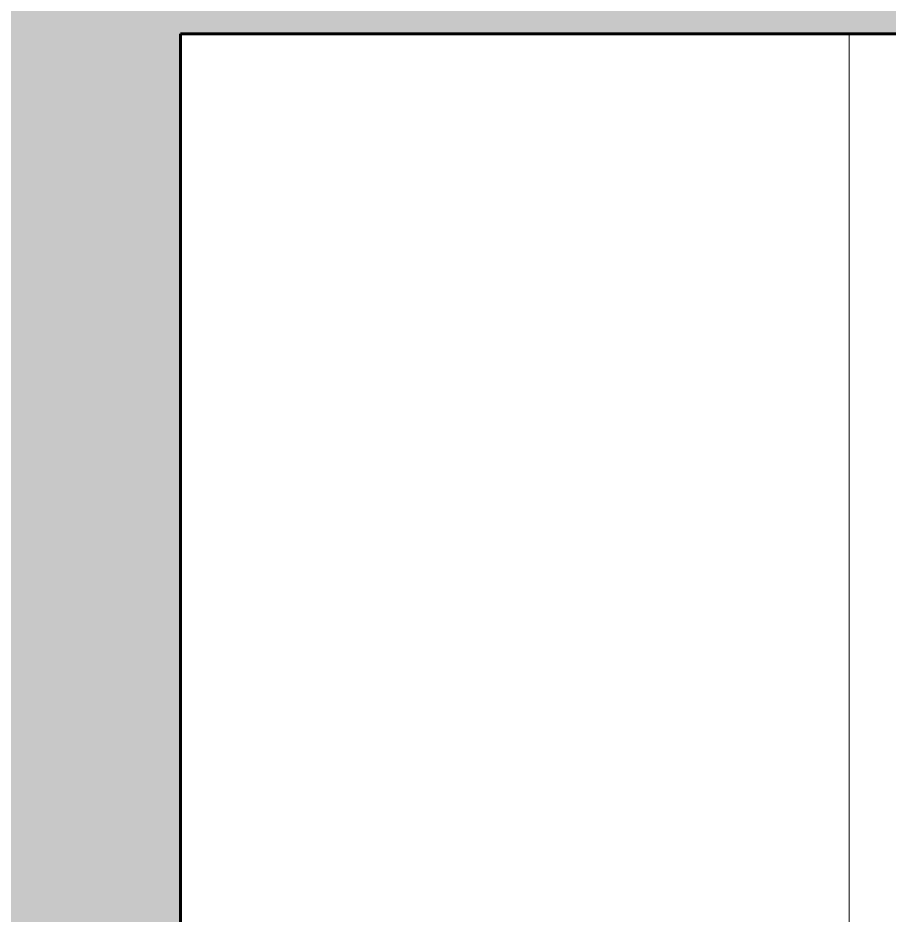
# Model space of a CAD drawing. Header units: inches. Extents: x -4169 to -1846, y 9706 to 12377.
# Drawn here: x -3834.562 to -3834.01, y 10390.268 to 10390.837 of the extents above; entities that cross this region are included whole.
import ezdxf

# ---------------------------------------------------------------- set-up
doc = ezdxf.new("R2010")
doc.units = ezdxf.units.IN
doc.header["$MEASUREMENT"] = 0
for name, color, linetype, lineweight in [('0-1', 7, 'Continuous', 5), ('0-2', 50, 'Continuous', 18), ('A-GENM-5', 10, 'Continuous', 60), ('A-GENM-8', 253, 'Continuous', 9), ('A-GENM-9', 35, 'Continuous', 9)]:
    doc.layers.add(name, color=color, linetype=linetype, lineweight=lineweight)

# ---------------------------------------------------------------- blocks, each defined once
blk = doc.blocks.new('V-Series_EWC4_SPVU_RFA_2015 - 2ND AND 3RD FLOOR-2226480-ENLARGED RCP - 3RD FLOOR PLAN')
at = {"layer": 'A-GENM-8'}
blk.add_hatch(color=256, dxfattribs=at).paths.add_polyline_path([(-3488.36124, 12087.4019), (-3487.92374, 12087.4019), (-3487.92374, 12109.7144), (-3488.36124, 12109.7144), (-3488.36124, 12115.8394), (-3515.36124, 12115.8394), (-3515.36124, 12109.7144), (-3515.79874, 12109.7144), (-3515.79874, 12087.4019), (-3515.36124, 12087.4019), (-3515.36124, 12092.3248), (-3488.36124, 12092.3248), (-3488.36124, 12088.05567)], flags=0)
at = {"layer": 'A-GENM-9'}
h = blk.add_hatch(dxfattribs=at)
h.set_pattern_fill('FP_20', color=256, style=0, pattern_type=2)
h.set_pattern_definition([(0, (-3501.861, 12096.716), (0, -0.68), []), (270, (-3501.861, 12096.716), (-1, -6e-17), [])])
h.paths.add_polyline_path([(-3488.43743, 12088.05567), (-3488.36124, 12088.05567), (-3488.36124, 12092.3248), (-3515.36124, 12092.3248), (-3515.36124, 12088.05567), (-3497.94994, 12088.05567)], flags=0)
at = {"layer": 'A-GENM-5'}
for p, q in [((-3488.36124, 12092.3248), (-3515.36124, 12092.3248)), ((-3488.36124, 12087.4019), (-3488.36124, 12092.3248))]:
    blk.add_line(p, q, dxfattribs=at)
blk = doc.blocks.new('CTR - 1st Phase - Shell_rvt-1-ENLARGED RCP - 3RD FLOOR PLAN')
at = {"layer": '0-2', "rotation": 90.00000000000007}
blk.add_blockref('V-Series_EWC4_SPVU_RFA_2015 - 2ND AND 3RD FLOOR-2226480-ENLARGED RCP - 3RD FLOOR PLAN', (8257.86566, 13879.18813), dxfattribs=at)

msp = doc.modelspace()

# ---------------------------------------------------------------- block references
at = {"layer": '0-1'}
msp.add_blockref('CTR - 1st Phase - Shell_rvt-1-ENLARGED RCP - 3RD FLOOR PLAN', (0, 0), dxfattribs=at)

doc.saveas('drawing.dxf')
